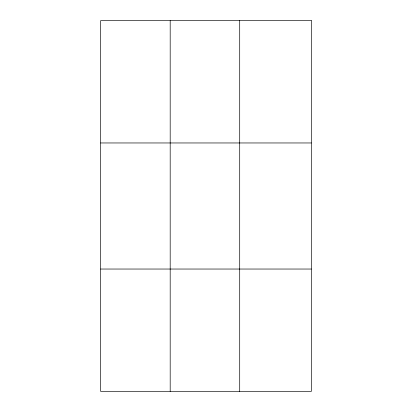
<?xml version="1.0" encoding="UTF-8"?>
<svg xmlns="http://www.w3.org/2000/svg" width="412" height="412" viewBox="0 0 412 412"><rect width="100%" height="100%" fill="white"/><g stroke="black" fill="none" stroke-linecap="round" stroke-linejoin="round"><path stroke-width="0.62" d="M170.187 391.4L170.187 20.6M239.707 391.4L239.707 20.6M100.662 142.964L311.338 142.964M100.662 269.036L311.338 269.036M311.338 20.6L311.338 391.4L100.662 391.4L100.662 20.6L311.338 20.6"/></g></svg>
